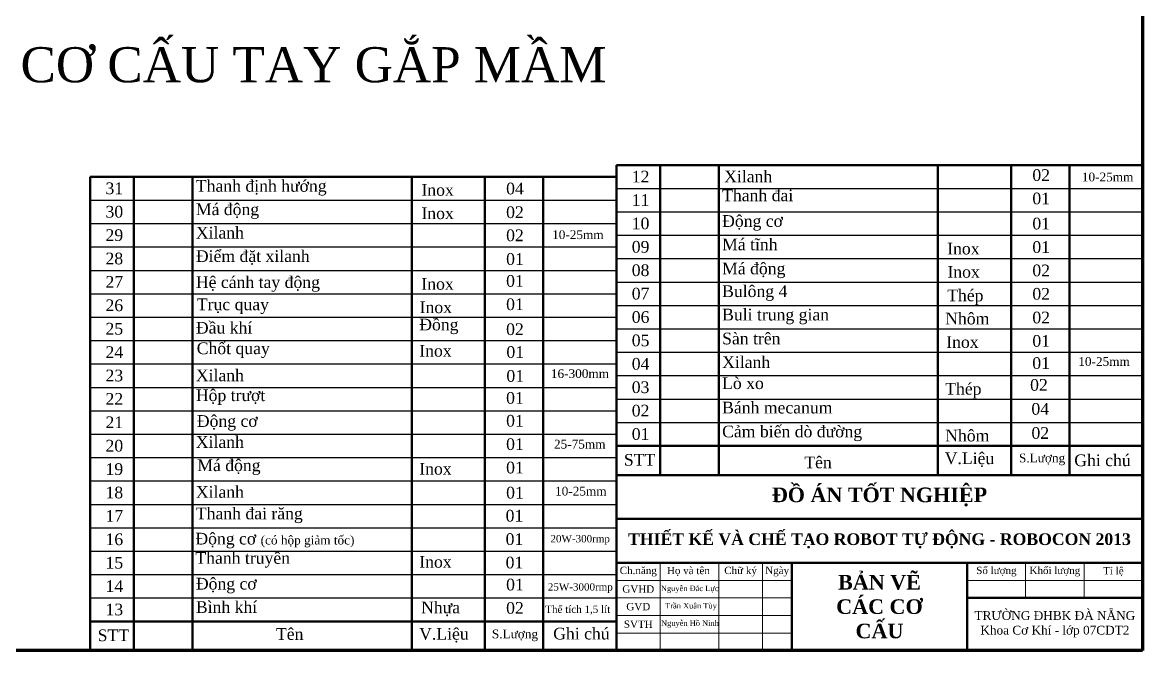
# Model space of a CAD drawing. Header units: millimetres. Extents: x -219 to 2642, y 0 to 2247.
# Drawn here: x 586.4 to 969.5, y 1406.1 to 1620.8 of the extents above; entities that cross this region are included whole.
import ezdxf

# ---------------------------------------------------------------- set-up
doc = ezdxf.new("R2010")
doc.units = ezdxf.units.MM
for name, color, linetype in [('dddd', 1, 'Continuous'), ('DUONGCINH', 1, 'Continuous'), ('TEXT', 1, 'Continuous')]:
    doc.layers.add(name, color=color, linetype=linetype)
doc.layers.add('NETCOBAN', color=1, linetype='Continuous', lineweight=20)
doc.styles.get("Standard").update_dxf_attribs({"font": 'times_0.ttf'})
doc.styles.add('style2', font='VTIMEN.TTF')

msp = doc.modelspace()

# ---------------------------------------------------------------- linework, layer by layer
at = {"layer": 'dddd', "lineweight": 70}
for p, q in [((969.53, 2247.06), (969.53, 1406.06)), ((969.53, 1406.06), (-219.47, 1406.06))]:
    msp.add_line(p, q, dxfattribs=at)
at = {"layer": 'DUONGCINH', "lineweight": 50}
for p, q in [((804.52, 1466.06), (804.52, 1572.06)), ((824.53, 1466.06), (824.53, 1572.06)), ((924.53, 1466.06), (924.53, 1572.06)), ((624.52, 1406.06), (624.52, 1568.06)), ((644.53, 1406.06), (644.53, 1568.06)), ((744.53, 1406.06), (744.53, 1568.06)), ((789.53, 1476.06), (969.53, 1476.06)), ((609.53, 1416.06), (789.53, 1416.06))]:
    msp.add_line(p, q, dxfattribs=at)
at = {"layer": 'DUONGCINH'}
for p, q in [((789.53, 1564.06), (969.53, 1564.06)), ((609.53, 1560.06), (789.53, 1560.06)), ((789.53, 1556.06), (969.53, 1556.06)), ((609.53, 1552.06), (789.53, 1552.06)), ((789.53, 1548.06), (969.53, 1548.06)), ((609.53, 1544.06), (789.53, 1544.06)), ((789.53, 1540.06), (969.53, 1540.06)), ((609.53, 1536.06), (789.53, 1536.06)), ((789.53, 1532.06), (969.53, 1532.06)), ((609.53, 1528.06), (789.53, 1528.06)), ((789.53, 1524.06), (969.53, 1524.06)), ((609.53, 1520.06), (789.53, 1520.06)), ((789.53, 1516.06), (969.53, 1516.06)), ((609.53, 1512.06), (789.53, 1512.06)), ((609.53, 1512.06), (789.53, 1512.06)), ((789.53, 1508.06), (969.53, 1508.06)), ((609.53, 1504.06), (789.53, 1504.06)), ((789.53, 1500.06), (969.53, 1500.06)), ((609.53, 1496.06), (789.53, 1496.06)), ((789.53, 1492.06), (969.53, 1492.06)), ((609.53, 1488.06), (789.53, 1488.06)), ((789.53, 1484.06), (969.53, 1484.06)), ((609.53, 1480.06), (789.53, 1480.06)), ((609.53, 1472.06), (789.53, 1472.06)), ((609.53, 1464.06), (789.53, 1464.06)), ((609.53, 1456.06), (789.53, 1456.06)), ((609.53, 1448.06), (789.53, 1448.06)), ((609.53, 1440.06), (789.53, 1440.06)), ((609.53, 1432.06), (789.53, 1432.06)), ((609.53, 1424.06), (789.53, 1424.06))]:
    msp.add_line(p, q, dxfattribs=at)
at = {"layer": 'NETCOBAN', "lineweight": 50}
for p, q in [((789.53, 1572.06), (789.53, 1466.06)), ((789.53, 1572.06), (969.53, 1572.06)), ((899.53, 1466.06), (899.53, 1572.06)), ((944.53, 1466.06), (944.53, 1572.06)), ((609.53, 1568.06), (609.53, 1406.06)), ((609.53, 1568.06), (789.53, 1568.06)), ((719.53, 1406.06), (719.53, 1568.06)), ((764.53, 1406.06), (764.53, 1568.06)), ((789.53, 1451.06), (969.53, 1451.06)), ((789.53, 1436.06), (969.53, 1436.06)), ((849.53, 1406.06), (849.53, 1436.06)), ((909.53, 1406.06), (909.53, 1436.06)), ((909.53, 1424.06), (969.53, 1424.06))]:
    msp.add_line(p, q, dxfattribs=at)
at = {"layer": 'NETCOBAN'}
msp.add_line((789.53, 1406.06), (789.53, 1436.06), dxfattribs=at)
at = {"layer": 'NETCOBAN', "color": 3}
for p, q in [((804.53, 1406.06), (804.53, 1436.06)), ((824.53, 1406.06), (824.53, 1436.06)), ((839.53, 1406.06), (839.53, 1436.06)), ((929.53, 1424.06), (929.53, 1436.06)), ((949.53, 1424.06), (949.53, 1436.06)), ((789.53, 1430.06), (849.53, 1430.06)), ((909.53, 1430.06), (969.53, 1430.06)), ((789.53, 1424.06), (849.53, 1424.06)), ((789.53, 1418.06), (849.53, 1418.06)), ((789.53, 1412.06), (849.53, 1412.06))]:
    msp.add_line(p, q, dxfattribs=at)
at = {"layer": 'NETCOBAN', "lineweight": 50}
msp.add_lwpolyline([(969.53, 1406.06), (789.53, 1406.06), (789.53, 1466.06), (969.53, 1466.06)], close=True, dxfattribs=at)

# ---------------------------------------------------------------- texts
at = {"layer": 'NETCOBAN', "attachment_point": 5}
for s, insert, char_height, width in [('{\\fTimes New Roman|b0|i0|c0|p18;CƠ CẤU TAY GẮP MẦM}', (685.93, 1606.28), 12, 291.4021), ('{\\fTimes New Roman|b1|i0|c0|p18;ĐỒ ÁN TỐT NGHIỆP}', (879.53, 1458.56), 5, 180), ('{\\fTimes New Roman|b1|i0|c0|p18;THIẾT KẾ VÀ CHẾ TẠO ROBOT TỰ ĐỘNG - ROBOCON 2013}', (879.53, 1443.56), 4, 171.4906), ('{\\fTimes New Roman|b0|i0|c0|p18;Ch.năng}', (797.03, 1433.06), 2.5, 15), ('{\\fTimes New Roman|b0|i0|c0|p18;Họ và tên}', (814.17, 1433.13), 2.5, 15), ('{\\fTimes New Roman|b1|i0|c0|p18;BẢN VẼ CÁC CƠ CẤU}', (879.53, 1421.06), 5, 46.4116), ('{\\fTimes New Roman|b0|i0|c0|p18;Số lượng} ', (919.53, 1433.06), 2.5, 15.823), ('{\\fTimes New Roman|b0|i0|c0|p18;Khối lượng}', (939.53, 1433.06), 2.5, 20), ('{\\fTimes New Roman|b0|i0|c0|p18;Tỉ lệ}', (959.53, 1433.06), 2.5, 20), ('{\\fTimes New Roman|b0|i0|c0|p18;GVHD}', (797.03, 1427.06), 2.5, 15), ('{\\fTimes New Roman|b0|i0|c0|p18;Nguyễn Đắc Lực}', (814.64, 1427.03), 1.9, 19.8828), ('{\\fTimes New Roman|b0|i0|c0|p18;Thể tích 1,5 lít}', (776.33, 1419.9), 2.5, 87.3687), ('{\\fTimes New Roman|b0|i0|c0|p18;GVD}', (797.03, 1421.06), 2.5, 15), ('{\\fTimes New Roman|b0|i0|c0|p18;Trần Xuân Tùy}', (815.06, 1421.09), 1.9, 21.8239), ('{\\fTimes New Roman|b0|i0|c0|p18;SVTH}', (797.03, 1415.06), 2.5, 15), ('{\\fTimes New Roman|b0|i0|c0|p18;Nguyễn Hồ Ninh}', (814.71, 1415.16), 1.9, 21.7205)]:
    msp.add_mtext(s, dxfattribs=dict(at, insert=insert, char_height=char_height, width=width))
at = {"layer": 'NETCOBAN', "attachment_point": 5, "style": 'style2'}
for s, insert, char_height, width in [('{\\fTimes New Roman|b0|i0|c0|p18;Chữ ký}', (832.03, 1433.06), 2.5, 15), ('{\\fTimes New Roman|b0|i0|c0|p18;TRƯỜNG ĐHBK ĐÀ NẴNG\\PKhoa Cơ Khí - lớp 07CDT2}', (939.53, 1415.06), 3, 60)]:
    msp.add_mtext(s, dxfattribs=dict(at, insert=insert, char_height=char_height, width=width))
at = {"layer": 'NETCOBAN', "lineweight": 50, "insert": (844.53, 1433.06), "char_height": 2.5, "width": 7.8657, "attachment_point": 5}
msp.add_mtext('{\\fTimes New Roman|b0|i0|c0|p18;Ngày}', dxfattribs=at)
at = {"layer": 'TEXT'}
for s, insert, char_height, width, attachment_point in [('{\\fTimes New Roman|b0|i0|c0|p18;Thanh định hướng}', (645.71, 1566.94), 4, 75, 1), ('{\\fVNtimes new roman|b0|i0|c0|p34;12}', (794.8, 1570.11), 4, 12.6141, 1), ('{\\fTimes New Roman|b0|i0|c0|p18;Xilanh}', (826.41, 1570.16), 4, 75, 1), ('{\\fVNtimes new roman|b0|i0|c0|p34;02}', (931.83, 1570.64), 4, 25, 1), ('{\\fVNtimes new roman|b0|i0|c0|p34;10-25mm}', (948.76, 1569.49), 3, 25, 1), ('{\\fVNtimes new roman|b0|i0|c0|p34;31}', (614.8, 1566.11), 4, 12.6141, 1), ('{\\fTimes New Roman|b0|i0|c0|p18;Inox}', (722.86, 1565.58), 4, 25, 1), ('{\\fVNtimes new roman|b0|i0|c0|p34;04}', (751.83, 1566.04), 4, 25, 1), ('{\\fTimes New Roman|b0|i0|c0|p18;Thanh đai}', (825.71, 1563.71), 4, 75, 1), ('{\\fVNtimes new roman|b0|i0|c0|p34;11}', (794.8, 1562.11), 4, 12.6141, 1), ('{\\fVNtimes new roman|b0|i0|c0|p34;01}', (931.83, 1562.64), 4, 25, 1), ('{\\fVNtimes new roman|b0|i0|c0|p34;30}', (614.8, 1558.11), 4, 12.6141, 1), ('{\\fTimes New Roman|b0|i0|c0|p18;Má động}', (645.71, 1558.94), 4, 75, 1), ('{\\fTimes New Roman|b0|i0|c0|p18;Inox}', (722.86, 1557.58), 4, 25, 1), ('{\\fVNtimes new roman|b0|i0|c0|p34;02}', (751.83, 1557.94), 4, 25, 1), ('\\fVNtimes new roman|b0|i0|c0|p34;10', (794.8, 1554.11), 4, 12.6141, 1), ('{\\fTimes New Roman|b0|i0|c0|p18;Động cơ}', (825.71, 1554.94), 4, 75, 1), ('{\\fVNtimes new roman|b0|i0|c0|p34;01}', (931.83, 1554.06), 4, 25, 1), ('{\\fVNtimes new roman|b0|i0|c0|p34;29}', (614.8, 1550.11), 4, 12.6141, 1), ('{\\fTimes New Roman|b0|i0|c0|p18;Xilanh}', (645.71, 1550.94), 4, 75, 1), ('{\\fVNtimes new roman|b0|i0|c0|p34;02}', (751.83, 1550.04), 4, 25, 1), ('{\\fVNtimes new roman|b0|i0|c0|p34;10-25mm}', (767.56, 1549.76), 3, 25, 1), ('\\fVNtimes new roman|b0|i0|c0|p34;09', (794.8, 1546.11), 4, 12.6141, 1), ('{\\fTimes New Roman|b0|i0|c0|p18;Má tĩnh}', (825.71, 1546.94), 4, 75, 1), ('{\\fTimes New Roman|b0|i0|c0|p18;Inox}', (902.69, 1545.51), 4, 25, 1), ('{\\fVNtimes new roman|b0|i0|c0|p34;01}', (931.83, 1546.04), 4, 25, 1), ('{\\fVNtimes new roman|b0|i0|c0|p34;28}', (614.8, 1542.11), 4, 12.6141, 1), ('{\\fTimes New Roman|b0|i0|c0|p18;Điểm đặt xilanh}', (645.71, 1542.94), 4, 75, 1), ('{\\fVNtimes new roman|b0|i0|c0|p34;01}', (751.83, 1541.94), 4, 25, 1), ('\\fVNtimes new roman|b0|i0|c0|p34;08', (794.8, 1538.11), 4, 12.6141, 1), ('{\\fTimes New Roman|b0|i0|c0|p18;Má động}', (825.71, 1538.7), 4, 75, 1), ('{\\fTimes New Roman|b0|i0|c0|p18;Inox}', (902.77, 1537.56), 4, 25, 1), ('{\\fVNtimes new roman|b0|i0|c0|p34;02}', (931.83, 1538.04), 4, 25, 1), ('{\\fVNtimes new roman|b0|i0|c0|p34;27}', (614.8, 1534.11), 4, 12.6141, 1), ('{\\fTimes New Roman|b0|i0|c0|p18;Hệ cánh tay động}', (645.71, 1534.04), 4, 75, 1), ('{\\fTimes New Roman|b0|i0|c0|p18;Inox}', (722.84, 1533.44), 4, 25, 1), ('{\\fVNtimes new roman|b0|i0|c0|p34;01}', (751.83, 1534.46), 4, 25, 1), ('\\fVNtimes new roman|b0|i0|c0|p34;07', (794.8, 1530.11), 4, 12.6141, 1), ('{\\fTimes New Roman|b0|i0|c0|p18;Bulông 4}', (825.71, 1530.94), 4, 75, 1), ('{\\fTimes New Roman|b0|i0|c0|p18;Thép}', (902.69, 1529.51), 4, 25, 1), ('{\\fVNtimes new roman|b0|i0|c0|p34;02}', (931.83, 1530.04), 4, 25, 1), ('{\\fVNtimes new roman|b0|i0|c0|p34;26}', (614.8, 1526.11), 4, 12.6141, 1), ('{\\fTimes New Roman|b0|i0|c0|p18;Trục quay}', (646.05, 1526.44), 4, 75, 1), ('{\\fTimes New Roman|b0|i0|c0|p18;Inox}', (722.25, 1525.44), 4, 25, 1), ('{\\fVNtimes new roman|b0|i0|c0|p34;01}', (751.83, 1526.46), 4, 25, 1), ('\\fVNtimes new roman|b0|i0|c0|p34;06', (794.8, 1522.11), 4, 12.6141, 1), ('{\\fTimes New Roman|b0|i0|c0|p18;Buli trung gian}', (825.71, 1522.94), 4, 75, 1), ('{\\fTimes New Roman|b0|i0|c0|p18;Nhôm}', (902.02, 1521.58), 4, 25, 1), ('{\\fVNtimes new roman|b0|i0|c0|p34;02}', (931.83, 1521.94), 4, 25, 1), ('{\\fVNtimes new roman|b0|i0|c0|p34;25}', (614.8, 1518.11), 4, 12.6141, 1), ('{\\fTimes New Roman|b0|i0|c0|p18;Đầu khí}', (645.71, 1518.44), 4, 75, 1), ('{\\fTimes New Roman|b0|i0|c0|p18;Đồng}', (722.12, 1519.55), 4, 25, 1), ('{\\fVNtimes new roman|b0|i0|c0|p34;02}', (751.83, 1517.94), 4, 25, 1), ('\\fVNtimes new roman|b0|i0|c0|p34;05', (794.8, 1514.11), 4, 12.6141, 1), ('{\\fTimes New Roman|b0|i0|c0|p18;Sàn trên}', (825.71, 1514.76), 4, 75, 1), ('{\\fTimes New Roman|b0|i0|c0|p18;Inox}', (902.36, 1513.56), 4, 25, 1), ('{\\fVNtimes new roman|b0|i0|c0|p34;01}', (931.83, 1513.94), 4, 25, 1), ('{\\fVNtimes new roman|b0|i0|c0|p34;24}', (614.8, 1510.11), 4, 12.6141, 1), ('{\\fTimes New Roman|b0|i0|c0|p18;Chốt quay}', (646, 1511.41), 4, 75, 1), ('{\\fTimes New Roman|b0|i0|c0|p18;Inox}', (722.12, 1510.56), 4, 25, 1), ('{\\fVNtimes new roman|b0|i0|c0|p34;01}', (751.93, 1510.13), 4, 25, 1), ('\\fVNtimes new roman|b0|i0|c0|p34;04', (794.8, 1506.11), 4, 12.6141, 1), ('{\\fTimes New Roman|b0|i0|c0|p18;Xilanh}', (825.71, 1506.69), 4, 75, 1), ('{\\fVNtimes new roman|b0|i0|c0|p34;01}', (931.8, 1506.35), 4, 25, 1), ('{\\fVNtimes new roman|b0|i0|c0|p34;10-25mm}', (947.54, 1506.41), 3, 25, 1), ('{\\fVNtimes new roman|b0|i0|c0|p34;23}', (614.8, 1502.11), 4, 12.6141, 1), ('{\\fTimes New Roman|b0|i0|c0|p18;Xilanh}', (645.71, 1502.16), 4, 75, 1), ('{\\fVNtimes new roman|b0|i0|c0|p34;01}', (751.93, 1501.97), 4, 25, 1), ('{\\fVNtimes new roman|b0|i0|c0|p34;16-300mm}', (767.14, 1502.27), 3, 25, 1), ('\\fVNtimes new roman|b0|i0|c0|p34;03', (794.8, 1498.11), 4, 12.6141, 1), ('{\\fTimes New Roman|b0|i0|c0|p18;Lò xo}', (825.71, 1499.48), 4, 75, 1), ('{\\fVNtimes new roman|b0|i0|c0|p34;02}', (931.06, 1498.9), 4, 25, 1), ('{\\fTimes New Roman|b0|i0|c0|p18;Hộp trượt}', (645.71, 1495.37), 4, 75, 1), ('{\\fVNtimes new roman|b0|i0|c0|p34;01}', (751.83, 1494.46), 4, 25, 1), ('{\\fTimes New Roman|b0|i0|c0|p18;Thép}', (902.02, 1497.58), 4, 25, 1), ('{\\fVNtimes new roman|b0|i0|c0|p34;22}', (614.8, 1494.11), 4, 12.6141, 1), ('{\\fTimes New Roman|b0|i0|c0|p18;Bánh mecanum}', (825.71, 1491.14), 4, 75, 1), ('{\\fVNtimes new roman|b0|i0|c0|p34;04}', (931.5, 1490.7), 4, 25, 1), ('{\\fTimes New Roman|b0|i0|c0|p18; Động cơ}', (644.53, 1486.56), 4, 75, 1), ('{\\fVNtimes new roman|b0|i0|c0|p34;01}', (751.83, 1486.64), 4, 25, 1), ('\\fVNtimes new roman|b0|i0|c0|p34;02', (794.8, 1490.11), 4, 12.6141, 1), ('{\\fVNtimes new roman|b0|i0|c0|p34;21}', (614.8, 1486.11), 4, 12.6141, 1), ('{\\fTimes New Roman|b0|i0|c0|p18;Cảm biến dò đường}', (825.71, 1482.97), 4, 75, 1), ('{\\fTimes New Roman|b0|i0|c0|p18;Xilanh}', (645.69, 1479.38), 4, 75, 1), ('\\fVNtimes new roman|b0|i0|c0|p34;01', (794.8, 1482.11), 4, 12.6141, 1), ('{\\fTimes New Roman|b0|i0|c0|p18;Nhôm}', (902.02, 1481.58), 4, 25, 1), ('{\\fVNtimes new roman|b0|i0|c0|p34;02}', (931.52, 1482.46), 4, 25, 1), ('{\\fVNtimes new roman|b0|i0|c0|p34;20}', (614.8, 1478.11), 4, 12.6141, 1), ('{\\fVNtimes new roman|b0|i0|c0|p34;01}', (751.83, 1478.64), 4, 25, 1), ('{\\fVNtimes new roman|b0|i0|c0|p34;25-75mm}', (768.2, 1478.14), 3, 25, 1), ('{\\fTimes New Roman|b0|i0|c0|p18;Má động}', (646.19, 1471.42), 4, 75, 1), ('\\fVNtimes new roman|b0|i0|c0|p34;STT', (792.12, 1473.29), 4, 9.2349, 1), ('{\\fTimes New Roman|b0|i0|c0|p18;Tên}', (858.52, 1472.4), 4, 21.0435, 2), ('{\\fTimes New Roman|b0|i0|c0|p18;V.Liệu}', (910.32, 1473.8), 4, 21.0435, 2), ('{\\fTimes New Roman|b0|i0|c0|p18;S.Lượng}', (935.15, 1473.41), 3, 21.0435, 2), ('{\\fTimes New Roman|b0|i0|c0|p18;Ghi chú}', (955.81, 1473.12), 4, 21.0435, 2), ('{\\fVNtimes new roman|b0|i0|c0|p34;19}', (614.8, 1470.11), 4, 12.6141, 1), ('{\\fTimes New Roman|b0|i0|c0|p18;Inox}', (722.12, 1470.22), 4, 25, 1), ('{\\fVNtimes new roman|b0|i0|c0|p34;01}', (751.83, 1470.64), 4, 25, 1), ('{\\fVNtimes new roman|b0|i0|c0|p34;18}', (614.8, 1462.11), 4, 12.6141, 1), ('{\\fTimes New Roman|b0|i0|c0|p18;Xilanh}', (645.71, 1462.31), 4, 75, 1), ('{\\fVNtimes new roman|b0|i0|c0|p34;01}', (751.83, 1462.06), 4, 25, 1), ('{\\fVNtimes new roman|b0|i0|c0|p34;10-25mm}', (768.57, 1462.07), 3, 25, 1), ('{\\fVNtimes new roman|b0|i0|c0|p34;17}', (614.8, 1454.11), 4, 12.6141, 1), ('{\\fTimes New Roman|b0|i0|c0|p18;Thanh đai răng}', (645.71, 1454.94), 4, 75, 1), ('{\\fVNtimes new roman|b0|i0|c0|p34;01}', (751.66, 1454.17), 4, 25, 1), ('{\\fVNtimes new roman|b0|i0|c0|p34;16}', (614.8, 1446.11), 4, 12.6141, 1), ('{\\fTimes New Roman|b0|i0|c0|p18;Động cơ \\H0.75x;(có hộp giảm tốc)}', (645.54, 1446.34), 4, 75, 1), ('{\\fVNtimes new roman|b0|i0|c0|p34;01}', (751.66, 1446.17), 4, 25, 1), ('{\\fVNtimes new roman|b0|i0|c0|p34;20W-300rmp}', (766.99, 1445.57), 2.5, 25, 1), ('{\\fVNtimes new roman|b0|i0|c0|p34;15}', (614.8, 1438.11), 4, 12.6141, 1), ('{\\fTimes New Roman|b0|i0|c0|p18;Thanh truyền}', (645.54, 1439.74), 4, 75, 1), ('{\\fTimes New Roman|b0|i0|c0|p18;Inox}', (722.12, 1438.41), 4, 25, 1), ('{\\fVNtimes new roman|b0|i0|c0|p34;01}', (751.66, 1438.17), 4, 25, 1), ('{\\fVNtimes new roman|b0|i0|c0|p34;14}', (614.8, 1430.11), 4, 12.6141, 1), ('{\\fTimes New Roman|b0|i0|c0|p18;Động cơ}', (645.71, 1430.94), 4, 75, 1), ('{\\fVNtimes new roman|b0|i0|c0|p34;01}', (751.83, 1430.64), 4, 25, 1), ('{\\fVNtimes new roman|b0|i0|c0|p34;25W-3000rmp}', (766.09, 1429.09), 2.5, 25, 1), ('{\\fVNtimes new roman|b0|i0|c0|p34;13}', (614.8, 1422.11), 4, 12.6141, 1), ('{\\fTimes New Roman|b0|i0|c0|p18;Bình khí}', (645.71, 1422.94), 4, 75, 1), ('{\\fTimes New Roman|b0|i0|c0|p18;Nhựa}', (722.74, 1422.81), 4, 25, 1), ('{\\fVNtimes new roman|b0|i0|c0|p34;02}', (751.83, 1422.64), 4, 25, 1), ('{\\fTimes New Roman|b0|i0|c0|p18;Tên}', (677.81, 1413.73), 4, 21.0435, 2), ('{\\fTimes New Roman|b0|i0|c0|p18;V.Liệu}', (730.55, 1413.79), 4, 21.0435, 2), ('{\\fTimes New Roman|b0|i0|c0|p18;Ghi chú}', (777.58, 1413.87), 4, 21.0435, 2), ('\\fVNtimes new roman|b0|i0|c0|p34;STT', (612.12, 1413.29), 4, 9.2349, 1), ('{\\fTimes New Roman|b0|i0|c0|p18;S.Lượng}', (754.86, 1413.25), 3, 21.0435, 2)]:
    msp.add_mtext(s, dxfattribs=dict(at, insert=insert, char_height=char_height, width=width, attachment_point=attachment_point))

doc.saveas('drawing.dxf')
